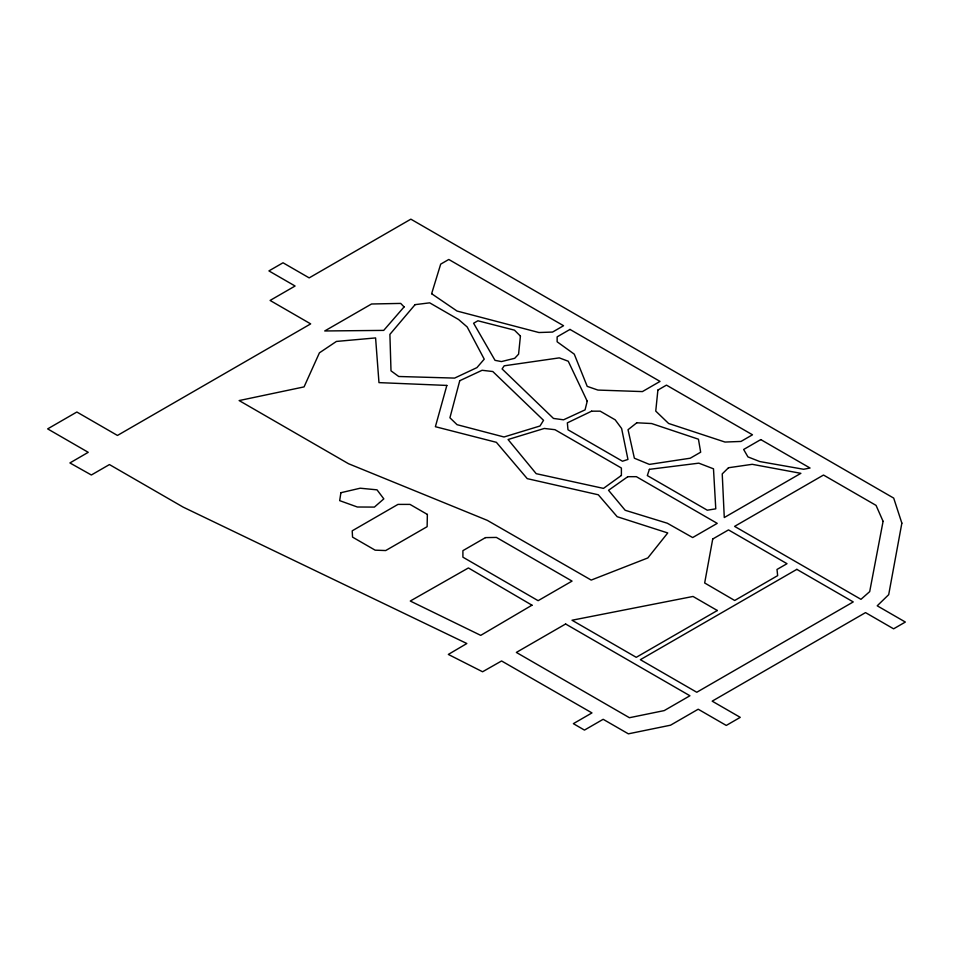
<?xml version="1.0" encoding="UTF-8"?>
<svg xmlns="http://www.w3.org/2000/svg" width="953" height="953" viewBox="0 0 953 953"><rect width="100%" height="100%" fill="white"/><g stroke="black" fill="none" stroke-linecap="round" stroke-linejoin="round"><path stroke-width="1.43" d="M431.626 293.715L440.691 264.136L448.792 259.466L563.557 325.723L552.573 332.061L538.933 332.526L457.047 311.047L431.626 293.715M427.361 514.429L427.135 526.675L385.703 550.548L375.148 550.167L352.55 537.123L352.205 530.821L397.973 504.399L409.993 504.399L427.361 514.429M520.421 336.075L518.587 354.159L514.715 358.304L501.445 361.58L495.024 360.341L473.605 323.246L477.894 320.78L514.465 330.155L520.421 336.075M657.892 390.075L655.747 411.1L668.601 423.466L724.995 442.049L740.981 441.442L752.489 434.794L666.457 385.131L657.892 390.075M340.9 492.713L339.673 500.635L357.351 507.008L374.41 507.091L383.821 498.872L377.019 489.842L360.198 488.21L340.9 492.713M712.725 539.005L704.672 582.974L734.692 600.485L777.66 575.624L777.005 569.453L787.011 563.688L728.497 529.904L712.725 539.005M901.86 523.149L888.696 594.672L877.225 605.81L905.35 622.047L893.604 628.825L865.527 612.612L712.177 701.158L740.255 717.359L726.281 725.436L698.204 709.223L670.531 725.197L628.372 733.834L603.154 719.301L584.463 730.093L573.361 723.661L591.968 712.915L501.576 660.965L482.575 671.77L448.327 654.425L466.839 643.525L183.143 507.115L109.44 464.564L91.357 474.999L69.914 462.944L88.236 452.318L47.65 428.886L76.859 412.018L117.457 435.45L310.678 323.889L270.092 300.445L295.085 286.019L268.925 270.914L283.017 262.778L309.177 277.883L410.862 219.166L893.7 498.109L901.86 523.149M883.086 521.327L869.696 591.622L860.964 599.33L734.596 526.378L823.511 475.047L876.057 505.388L883.086 521.327M587.215 401.201L585.071 409.861L563.557 419.808L553.479 418.438L502.1 368.942L504.197 365.809L559.28 357.875L568.262 361.235L587.215 401.201M459.751 380.712L449.923 417.783L457.059 424.681L504.006 436.986L540.006 425.991L543.532 420.321L492.796 371.527L482.087 370.288L459.751 380.712M446.85 385.429L435.39 426.706L496.382 442.323L527.247 478.644L598.317 494.786L617.187 516.705L667.743 532.953L647.826 557.946L591.205 580.079L487.293 520.35L348.536 463.73L239.143 400.57L304.067 386.894L319.422 352.836L336.421 341.436L375.589 337.922L378.972 382.618L446.85 385.429M649.374 469.341L647.325 475.583L707.293 510.2L715.774 508.831L713.487 468.816L698.811 463.158L649.374 469.341M415.079 304.65L389.896 334.372L391.004 370.836L398.735 376.495L454.617 378.091L476.929 367.62L484.231 359.162L467.184 326.962L458.619 319.541L429.684 302.84L415.079 304.65M404.084 306.914L383.714 330.393L324.723 330.965L371.527 303.995L400.701 303.411L404.084 306.914M728.497 467.744L722.231 473.903L724.28 517.539L800.865 473.331L752.215 464.314L728.497 467.744M636.795 422.787L628.039 429.72L634.376 458.214L649.374 464.397L690.246 458.214L700.669 452.199L698.442 439.202L651.602 423.537L636.795 422.787M621.392 475.452L603.463 488.389L536.194 473.677L508.068 439.524L544.282 428.457L554.991 429.696L621.392 468.03L621.392 475.452M627.813 476.679L608.538 490.283L625.168 510.272L667.303 523.221L692.664 537.552L717.228 523.364L636.378 476.679L627.813 476.679M531.988 605.191L480.729 635.365L410.266 601.033L468.411 567.952L531.988 605.191M569.989 329.428L557.136 336.85L557.136 341.793L574.266 354.159L587.215 386.37L597.924 390.075L642.417 391.588L660.036 381.414L569.989 329.428M485.494 537.611L462.908 550.655L462.908 557.183L538.123 600.676L572.05 581.092L496.406 537.421L485.494 537.611M760.78 439.583L743.65 449.482L747.938 456.904L759.815 461.562L803.617 469.269L810.05 468.03L760.78 439.583M565.617 623.989L516.347 652.424L629.433 717.716L664.229 710.593L689.924 695.761L565.617 623.989M717.335 610.504L636.247 657.32L572.026 620.236L693.022 596.459L717.335 610.504M796.839 569.358L640.356 659.69L696.774 692.259L853.245 601.927L796.839 569.358M591.634 411.172L567.345 422.87L567.988 429.779L622.476 461.228L627.956 459.453L621.618 428.493L615.197 419.832L600.199 411.172L591.634 411.172"/></g></svg>
